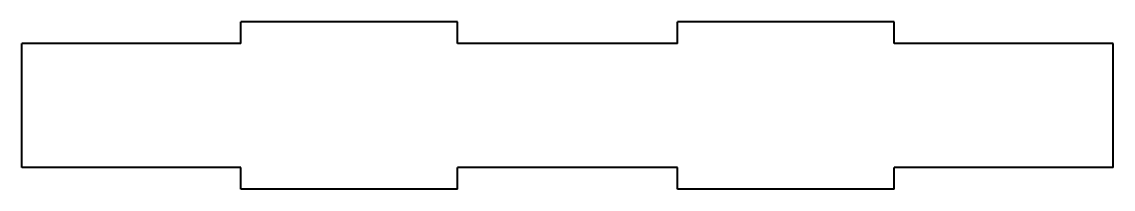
# Model space of a CAD drawing. Header units: inches. Extents: x -27.35 to -21.44, y -14.76 to -13.85.
import ezdxf

# ---------------------------------------------------------------- set-up
doc = ezdxf.new("R2010")
doc.units = ezdxf.units.IN
doc.header["$MEASUREMENT"] = 0
doc.layers.add('Visible', color=7, linetype='Continuous', lineweight=40)

msp = doc.modelspace()

# ---------------------------------------------------------------- linework, layer by layer
at = {"layer": 'Visible'}
for p, q in [((-24.9902, -13.8504), (-26.1634, -13.8504)), ((-26.1634, -13.9685), (-26.1634, -13.8504)), ((-24.9902, -13.9685), (-24.9902, -13.8504)), ((-22.628, -13.8504), (-23.8012, -13.8504)), ((-23.8012, -13.9685), (-23.8012, -13.8504)), ((-22.628, -13.9685), (-22.628, -13.8504)), ((-26.1634, -13.9685), (-27.3484, -13.9685)), ((-27.3484, -14.6378), (-27.3484, -13.9685)), ((-23.8012, -13.9685), (-24.9902, -13.9685)), ((-21.4429, -13.9685), (-22.628, -13.9685)), ((-21.4429, -14.6378), (-21.4429, -13.9685)), ((-26.1634, -14.6378), (-27.3484, -14.6378)), ((-26.1634, -14.7559), (-26.1634, -14.6378)), ((-24.9902, -14.7559), (-24.9902, -14.6378)), ((-23.8012, -14.6378), (-24.9902, -14.6378)), ((-23.8012, -14.7559), (-23.8012, -14.6378)), ((-22.628, -14.7559), (-22.628, -14.6378)), ((-21.4429, -14.6378), (-22.628, -14.6378)), ((-24.9902, -14.7559), (-26.1634, -14.7559)), ((-22.628, -14.7559), (-23.8012, -14.7559))]:
    msp.add_line(p, q, dxfattribs=at)

doc.saveas('drawing.dxf')
